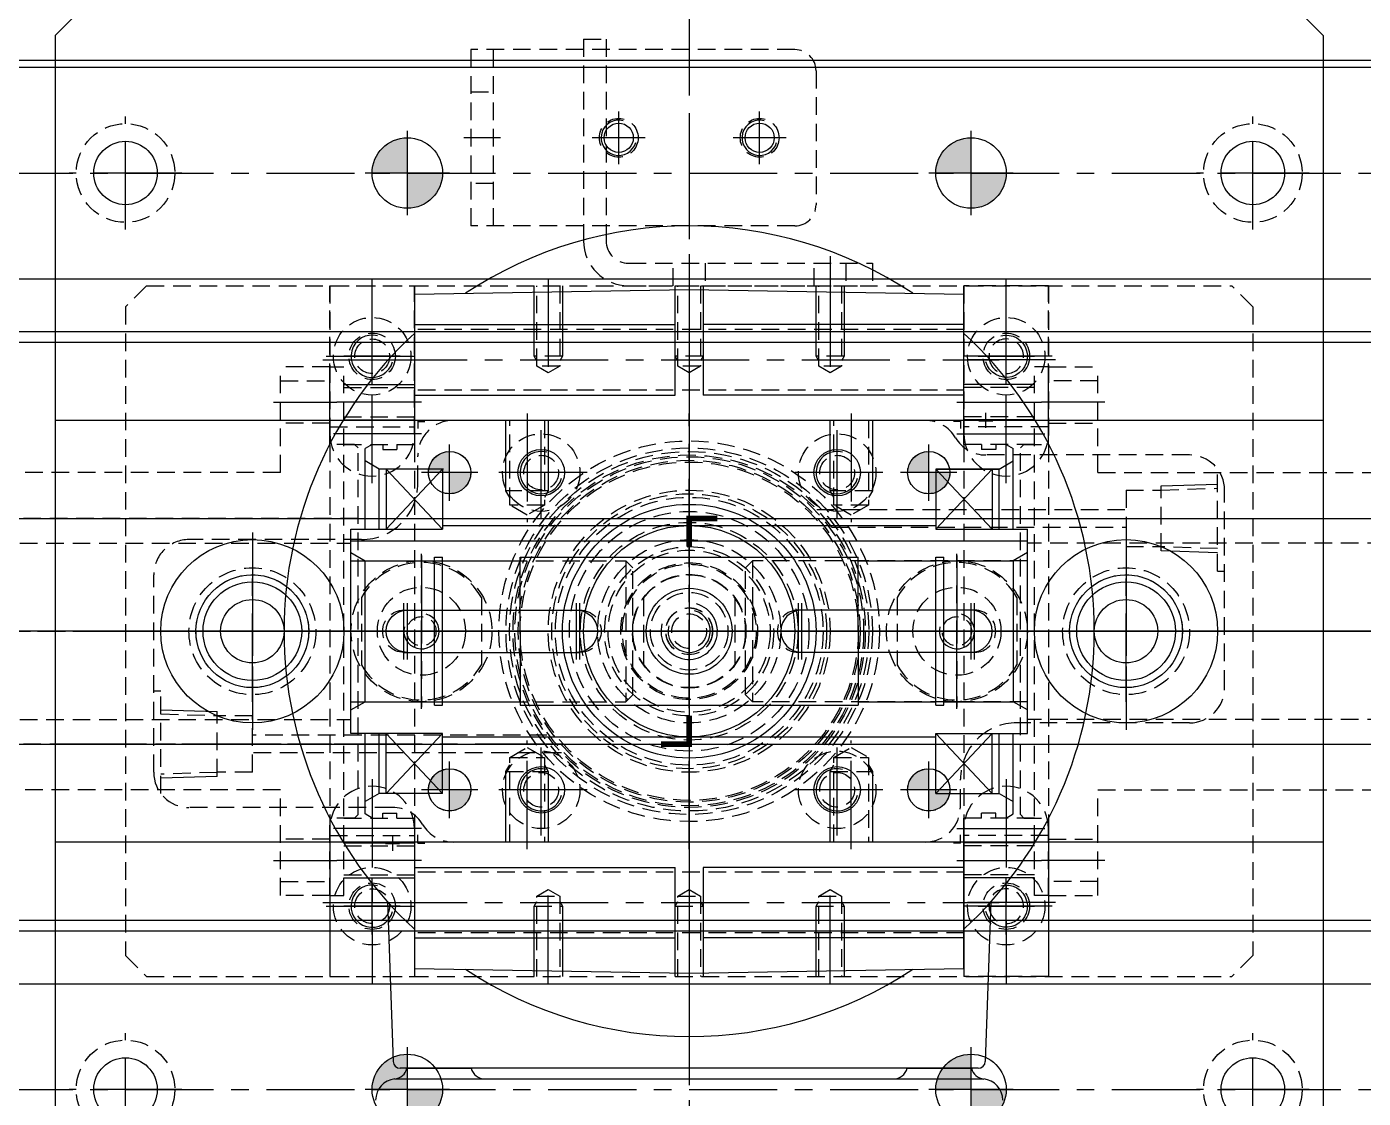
# Model space of a CAD drawing. Header units: inches. Extents: x 0 to 23821, y 0 to 11279.
# Drawn here: x 7443.1 to 7632.8, y 4351.6 to 4503.6 of the extents above; entities that cross this region are included whole.
import ezdxf

# ---------------------------------------------------------------- set-up
doc = ezdxf.new("R2010")
doc.units = ezdxf.units.IN
doc.header["$LTSCALE"] = 10
doc.header["$MEASUREMENT"] = 0
for name, pattern in [('CENTER', [2, 1.25, -0.25, 0.25, -0.25]), ('HIDDEN', [0.375, 0.25, -0.125]), ('PHANTOM', [2.5, 1.25, -0.25, 0.25, -0.25, 0.25, -0.25])]:
    doc.linetypes.add(name, pattern=pattern)
for name, color, linetype in [('11', 1, 'CENTER'), ('22', 2, 'HIDDEN'), ('44', 4, 'Continuous'), ('55', 5, 'Continuous'), ('77', 40, 'HIDDEN'), ('B', 123, 'Continuous'), ('G', 231, 'Continuous'), ('T', 3, 'Continuous')]:
    doc.layers.add(name, color=color, linetype=linetype)
doc.layers.add('33', color=3, linetype='PHANTOM', lineweight=9)

# ---------------------------------------------------------------- blocks, each defined once
blk = doc.blocks.new('A$C36ac1f08')
for p, q in [((-6520, -57), (-280, -57)), ((-6520, -142), (-280, -142))]:
    blk.add_line(p, q)
at = {"layer": '11'}
for p, q in [((-6520, -34.5), (-280, -34.5)), ((-279.95, -99.5), (-6520, -99.5)), ((-6520, -164.5), (-280, -164.5))]:
    blk.add_line(p, q, dxfattribs=at)
at = {"layer": 'B'}
for p, q in [((-6520, -19.5), (-280, -19.5)), ((-6520, -49.5), (-280, -49.5)), ((-6520, -149.5), (-280, -149.5))]:
    blk.add_line(p, q, dxfattribs=at)
at = {"layer": 'G'}
blk.add_line((-6520, -18.5), (-280, -18.5), dxfattribs=at)
blk = doc.blocks.new('A$C2a163efe')
for radius in [25.5, 15.44, 13, 12, 8.06]:
    blk.add_circle((0, 0), radius)
at = {"layer": '11'}
for p, q in [((0, -26.5), (0, 26.5)), ((-26.5, 0), (26.5, 0))]:
    blk.add_line(p, q, dxfattribs=at)
at = {"layer": '22'}
for radius in [24, 9.7]:
    blk.add_circle((0, 0), radius, dxfattribs=at)
blk = doc.blocks.new('A$Cad4da726')
for radius in [8, 2.46]:
    blk.add_circle((0, 0), radius)
at = {"layer": '11'}
for p, q in [((0, -9), (0, 9)), ((-9, 0), (9, 0))]:
    blk.add_line(p, q, dxfattribs=at)
at = {"layer": 'T'}
blk.add_arc((0, 0), 3, 255, 165, dxfattribs=at)
blk = doc.blocks.new('A$C2d2c6173')
for p, q in [((-4.66, 6.5), (4.66, 6.5)), ((-4.66, -6.5), (4.66, -6.5))]:
    blk.add_line(p, q)
for radius in [8, 3.32]:
    blk.add_circle((0, 0), radius)
at = {"layer": '11'}
for p, q in [((0, -9), (0, 9)), ((-9, 0), (9, 0))]:
    blk.add_line(p, q, dxfattribs=at)
at = {"layer": 'T'}
blk.add_arc((0, 0), 4, 255, 165, dxfattribs=at)
at = {"layer": '22'}
blk.add_blockref('A$Cad4da726', (0, 0), dxfattribs=at)
blk = doc.blocks.new('A$C0833b4e3')
for radius in [24.75, 19, 11.5, 9.5, 5.5, 3.3]:
    blk.add_circle((0, 0), radius)
at = {"layer": '11'}
for p, q in [((0, -25.75), (0, 25.75)), ((-25.75, 0), (25.75, 0))]:
    blk.add_line(p, q, dxfattribs=at)
at = {"layer": '22'}
for radius in [20, 8]:
    blk.add_circle((0, 0), radius, dxfattribs=at)
blk = doc.blocks.new('A$Ce8febd5c')
for radius in [26, 19.5, 12]:
    blk.add_circle((0, 0), radius)
at = {"layer": '11'}
for p, q in [((0, -27), (0, 27)), ((-27, 0), (27, 0))]:
    blk.add_line(p, q, dxfattribs=at)
at = {"layer": '22'}
for radius in [24.25, 17]:
    blk.add_circle((0, 0), radius, dxfattribs=at)
blk = doc.blocks.new('A$C2449ebc8')
for p, q in [((-4.78, 8.5), (4.78, 8.5)), ((-4.78, -8.5), (4.78, -8.5))]:
    blk.add_line(p, q)
for radius in [6.25, 2.07]:
    blk.add_circle((0, 0), radius)
for start, end in [(119.3321, 240.6679), (299.3321, 60.6679)]:
    blk.add_arc((0, 0), 9.75, start, end)
at = {"layer": '11'}
for p, q in [((0, -10.75), (0, 10.75)), ((-10.75, 0), (10.75, 0))]:
    blk.add_line(p, q, dxfattribs=at)
at = {"layer": 'T'}
blk.add_arc((0, 0), 2.5, 255, 165, dxfattribs=at)
blk = doc.blocks.new('A$Cfb507aad')
h = blk.add_hatch(color=256)
h.dxf.hatch_style = 1
h.paths.add_polyline_path([(-34, 22.5), (-34, 25.5, 0.414214), (-37, 22.5)])
h.paths.add_polyline_path([(-34, 19.5, 0.414214), (-31, 22.5), (-34, 22.5)])
h = blk.add_hatch(color=256)
h.dxf.hatch_style = 1
h.paths.add_polyline_path([(34, 22.5), (34, 25.5, 0.414214), (31, 22.5)])
h.paths.add_polyline_path([(34, 19.5, 0.414214), (37, 22.5), (34, 22.5)])
h = blk.add_hatch(color=256)
h.dxf.hatch_style = 1
h.paths.add_polyline_path([(-34, -22.5), (-34, -19.5, 0.414214), (-37, -22.5)])
h.paths.add_polyline_path([(-34, -25.5, 0.414214), (-31, -22.5), (-34, -22.5)])
h = blk.add_hatch(color=256)
h.dxf.hatch_style = 1
h.paths.add_polyline_path([(34, -22.5), (34, -19.5, 0.414214), (31, -22.5)])
h.paths.add_polyline_path([(34, -25.5, 0.414214), (37, -22.5), (34, -22.5)])
for p, q in [((-33.5, 29.9), (33.5, 29.9)), ((-38.5, 24.9), (-38.5, 21)), ((42.1, 25), (71, 25)), ((76, 20), (76, -8)), ((-71, 13), (-46.5, 13)), ((-76, 8), (-76, -20)), ((46.5, -13), (71, -13)), ((38.5, -21), (38.5, -24.9)), ((-71, -25), (-42.1, -25)), ((-33.5, -29.9), (33.5, -29.9))]:
    blk.add_line(p, q)
for centre, radius in [((-34, 22.5), 3), ((0, 0), 26), ((0, 0), 25), ((-21, 22.5), 2.46), ((21, 22.5), 2.46), ((34, 22.5), 3), ((-62, 0), 9), ((62, 0), 9), ((-34, -22.5), 3), ((-21, -22.5), 2.46), ((21, -22.5), 2.46), ((34, -22.5), 3)]:
    blk.add_circle(centre, radius)
for centre, radius, start, end in [((-33.5, 24.9), 5, 90, 180), ((33.5, 24.9), 5, 30.6638, 90), ((42.1, 30), 5, 210.6638, 270), ((71, 20), 5, 0, 90), ((-46.5, 21), 8, 270, 0), ((-71, 8), 5, 90, 180), ((71, -8), 5, 270, 0), ((46.5, -21), 8, 90, 180), ((-71, -20), 5, 180, 270), ((-42.1, -30), 5, 30.6638, 90), ((33.5, -24.9), 5, 270, 0), ((-33.5, -24.9), 5, 210.6638, 270)]:
    blk.add_arc(centre, radius, start, end)
at = {"layer": '11'}
for p, q in [((0, 30.9), (0, -30.9)), ((42.1, 29.16), (42.1, 31.16)), ((-38.5, 30.06), (-38.5, 29.06)), ((-38.5, 30.06), (-37.5, 30.06)), ((38.5, 30.06), (37.5, 30.06)), ((38.5, 30.06), (38.5, 29.06)), ((41.1, 30.16), (43.1, 30.16)), ((-34, 26.5), (-34, 18.5)), ((-21, 26.5), (-21, 18.5)), ((21, 26.5), (21, 18.5)), ((34, 26.5), (34, 18.5)), ((-38, 22.5), (-30, 22.5)), ((-25, 22.5), (-17, 22.5)), ((17, 22.5), (25, 22.5)), ((30, 22.5), (38, 22.5)), ((-62, 10), (-62, -10)), ((-38, 11), (-38, -11)), ((38, 11), (38, -11)), ((62, 10), (62, -10)), ((-77, 0), (77, 0)), ((-34, -18.5), (-34, -26.5)), ((-21, -18.5), (-21, -26.5)), ((21, -18.5), (21, -26.5)), ((34, -18.5), (34, -26.5)), ((-38, -22.5), (-30, -22.5)), ((-25, -22.5), (-17, -22.5)), ((17, -22.5), (25, -22.5)), ((30, -22.5), (38, -22.5)), ((-41.1, -29.84), (-43.1, -29.84)), ((-42.1, -28.84), (-42.1, -30.84)), ((-38.5, -29.74), (-38.5, -28.74)), ((-38.5, -29.74), (-37.5, -29.74)), ((38.5, -29.74), (37.5, -29.74)), ((38.5, -29.74), (38.5, -28.74))]:
    blk.add_line(p, q, dxfattribs=at)
at = {"layer": '22'}
for centre in [(-38, 0), (38, 0)]:
    blk.add_circle(centre, 10, dxfattribs=at)
at = {"layer": 'T'}
for centre in [(-21, 22.5), (21, 22.5), (-21, -22.5), (21, -22.5)]:
    blk.add_arc(centre, 3, 255, 165, dxfattribs=at)
blk = doc.blocks.new('A$C3dd3d86d')
for p, q in [((-33.5, 29.9), (33.5, 29.9)), ((-38.5, 24.9), (-38.5, 21)), ((42.1, 25), (71, 25)), ((76, 20), (76, -8)), ((-71, 13), (-46.5, 13)), ((-76, 8), (-76, -20)), ((46.5, -13), (71, -13)), ((38.5, -21), (38.5, -24.9)), ((-71, -25), (-42.1, -25)), ((-33.5, -29.9), (33.5, -29.9))]:
    blk.add_line(p, q)
for centre, radius in [((0, 0), 26), ((0, 0), 25), ((-38, 0), 10), ((38, 0), 10), ((-62, 0), 9), ((62, 0), 9)]:
    blk.add_circle(centre, radius)
for centre, radius, start, end in [((-33.5, 24.9), 5, 90, 180), ((33.5, 24.9), 5, 30.6638, 90), ((42.1, 30), 5, 210.6638, 270), ((71, 20), 5, 0, 90), ((-46.5, 21), 8, 270, 0), ((-71, 8), 5, 90, 180), ((71, -8), 5, 270, 0), ((46.5, -21), 8, 90, 180), ((-71, -20), 5, 180, 270), ((-42.1, -30), 5, 30.6638, 90), ((33.5, -24.9), 5, 270, 0), ((-33.5, -24.9), 5, 210.6638, 270)]:
    blk.add_arc(centre, radius, start, end)
at = {"layer": '11'}
for p, q in [((-23, 30.9), (-23, 15.48)), ((0, 30.9), (0, -30.9)), ((23, 30.9), (23, 15.48)), ((42.1, 29), (42.1, 31)), ((-38.5, 29.9), (-38.5, 28.9)), ((-38.5, 29.9), (-37.5, 29.9)), ((38.5, 29.9), (37.5, 29.9)), ((38.5, 29.9), (38.5, 28.9)), ((41.1, 30), (43.1, 30)), ((17.89, 16), (88.71, 16)), ((-62, 10), (-62, -10)), ((-38, 11), (-38, -11)), ((38, 11), (38, -11)), ((62, 10), (62, -10)), ((-77, 0), (77, 0)), ((-17.89, -16), (-90.19, -16)), ((-23, -30.9), (-23, -15.48)), ((23, -30.9), (23, -15.48)), ((-41.1, -30), (-43.1, -30)), ((-42.1, -29), (-42.1, -31)), ((-38.5, -29.9), (-38.5, -28.9)), ((-38.5, -29.9), (-37.5, -29.9)), ((38.5, -29.9), (37.5, -29.9)), ((38.5, -29.9), (38.5, -28.9))]:
    blk.add_line(p, q, dxfattribs=at)
at = {"layer": '22'}
for p, q in [((-25.46, 17.9), (-25.46, 29.9)), ((-20.54, 29.9), (-20.54, 17.9)), ((20.54, 17.9), (20.54, 29.9)), ((25.46, 29.9), (25.46, 17.9)), ((75, 23), (75, 8.5)), ((-20, 19.9), (-26, 19.9)), ((26, 19.9), (20, 19.9)), ((62, 20), (62, 12)), ((62, 20), (67, 20)), ((67, 20.61), (67, 11.39)), ((67, 20.03), (75, 20.28)), ((-23, 16.48), (-25.46, 17.9)), ((-20.54, 17.9), (-25.46, 17.9)), ((-20.54, 17.9), (-23, 16.48)), ((18.1, 17.25), (62, 17.25)), ((23, 16.48), (20.54, 17.9)), ((25.46, 17.9), (20.54, 17.9)), ((25.46, 17.9), (23, 16.48)), ((20.19, 14.75), (62, 14.75)), ((62, 12), (67, 12)), ((75, 11.72), (67, 11.97)), ((75, 8.5), (76, 8.5)), ((-75, -8.5), (-76, -8.5)), ((-75, -8.5), (-75, -23)), ((-75, -11.72), (-67, -11.97)), ((-67, -11.39), (-67, -20.61)), ((-62, -12), (-67, -12)), ((-62, -20), (-62, -12)), ((-20.19, -14.75), (-62, -14.75)), ((-25.46, -17.9), (-23, -16.48)), ((-23, -16.48), (-20.54, -17.9)), ((20.54, -17.9), (23, -16.48)), ((23, -16.48), (25.46, -17.9)), ((-18.1, -17.25), (-62, -17.25)), ((-25.46, -29.9), (-25.46, -17.9)), ((-25.46, -17.9), (-20.54, -17.9)), ((-20.54, -17.9), (-20.54, -29.9)), ((20.54, -29.9), (20.54, -17.9)), ((20.54, -17.9), (25.46, -17.9)), ((25.46, -17.9), (25.46, -29.9)), ((-67, -20.03), (-75, -20.28)), ((-62, -20), (-67, -20)), ((-26, -19.9), (-20, -19.9)), ((20, -19.9), (26, -19.9))]:
    blk.add_line(p, q, dxfattribs=at)
blk.add_circle((0, 0), 27, dxfattribs=at)
at = {"layer": '33', "const_width": 0.8}
for points in [[(0, 12), (0, 16), (4, 16)], [(-4, -16), (0, -16), (0, -12)]]:
    blk.add_lwpolyline(points, dxfattribs=at)
at = {"layer": 'T'}
for p, q in [((-26, 19.9), (-26, 29.9)), ((-20, 29.9), (-20, 19.9)), ((20, 19.9), (20, 29.9)), ((26, 29.9), (26, 19.9)), ((-25.46, 18.96), (-26, 19.9)), ((-20, 19.9), (-20.54, 18.96)), ((20.54, 18.96), (20, 19.9)), ((26, 19.9), (25.46, 18.96)), ((67, 20.61), (75, 20.86)), ((75, 11.14), (67, 11.39)), ((-75, -11.14), (-67, -11.39)), ((-26, -19.9), (-25.46, -18.96)), ((-20.54, -18.96), (-20, -19.9)), ((20, -19.9), (20.54, -18.96)), ((25.46, -18.96), (26, -19.9)), ((-67, -20.61), (-75, -20.86)), ((-26, -29.9), (-26, -19.9)), ((-20, -19.9), (-20, -29.9)), ((20, -29.9), (20, -19.9)), ((26, -19.9), (26, -29.9))]:
    blk.add_line(p, q, dxfattribs=at)
blk = doc.blocks.new('A$Caa0aad49')
at = {"rotation": 270}
blk.add_blockref('A$C3dd3d86d', (0, 0), dxfattribs=at)
for name, p in [('A$C2449ebc8', (0, 38)), ('A$C2a163efe', (0, 0)), ('A$C2d2c6173', (0, 0)), ('A$C2449ebc8', (0, -38))]:
    blk.add_blockref(name, p)
at = {"layer": '22'}
blk.add_blockref('A$C0833b4e3', (0, 0), dxfattribs=at)
at = {"layer": '77', "rotation": 270}
blk.add_blockref('A$Cfb507aad', (0, 0), dxfattribs=at)
at = {"layer": '77'}
blk.add_blockref('A$Ce8febd5c', (0, 0), dxfattribs=at)
blk = doc.blocks.new('A$C01905758')
for p, q in [((161, 41), (-161, 41)), ((134, 16), (-134, 16)), ((134, -16), (-134, -16)), ((161, -41), (-161, -41))]:
    blk.add_line(p, q)
for centre, radius in [((0, 0), 15), ((-62, 0), 7), ((0, 0), 6.1), ((62, 0), 7), ((-62, 0), 4.5), ((62, 0), 4.5)]:
    blk.add_circle(centre, radius)
at = {"layer": '11'}
for p, q in [((0, -46), (0, 46)), ((-62, -9), (-62, 9)), ((62, -9), (62, 9)), ((166, 0), (-166, 0))]:
    blk.add_line(p, q, dxfattribs=at)
at = {"layer": '22'}
for centre in [(-62, 0), (62, 0)]:
    blk.add_circle(centre, 8, dxfattribs=at)
blk = doc.blocks.new('A$Ce3385b7c')
blk.add_blockref('A$C01905758', (172.2, -40))
blk = doc.blocks.new('A$Cc94e9993')
h = blk.add_hatch(color=256)
h.dxf.hatch_style = 1
h.paths.add_polyline_path([(-40, 70, 0.414214), (-45, 65), (-40, 65)])
h.paths.add_polyline_path([(-35, 65), (-40, 65), (-40, 60, 0.414214)])
h = blk.add_hatch(color=256)
h.dxf.hatch_style = 1
h.paths.add_polyline_path([(40, 70, 0.414214), (35, 65), (40, 65)])
h.paths.add_polyline_path([(45, 65), (40, 65), (40, 60, 0.414214)])
h = blk.add_hatch(color=256)
h.dxf.hatch_style = 1
h.paths.add_polyline_path([(-34, 22.5), (-34, 25.5, 0.414214), (-37, 22.5)])
h.paths.add_polyline_path([(-34, 19.5, 0.414214), (-31, 22.5), (-34, 22.5)])
h = blk.add_hatch(color=256)
h.dxf.hatch_style = 1
h.paths.add_polyline_path([(34, 22.5), (34, 25.5, 0.414214), (31, 22.5)])
h.paths.add_polyline_path([(34, 19.5, 0.414214), (37, 22.5), (34, 22.5)])
h = blk.add_hatch(color=256)
h.dxf.hatch_style = 1
h.paths.add_polyline_path([(-34, -22.5), (-34, -19.5, 0.414214), (-37, -22.5)])
h.paths.add_polyline_path([(-34, -25.5, 0.414214), (-31, -22.5), (-34, -22.5)])
h = blk.add_hatch(color=256)
h.dxf.hatch_style = 1
h.paths.add_polyline_path([(34, -22.5), (34, -19.5, 0.414214), (31, -22.5)])
h.paths.add_polyline_path([(34, -25.5, 0.414214), (37, -22.5), (34, -22.5)])
h = blk.add_hatch(color=256)
h.dxf.hatch_style = 1
h.paths.add_polyline_path([(-40, -60, 0.414214), (-45, -65), (-40, -65)])
h.paths.add_polyline_path([(-35, -65), (-40, -65), (-40, -70, 0.414214)])
h = blk.add_hatch(color=256)
h.dxf.hatch_style = 1
h.paths.add_polyline_path([(40, -60, 0.414214), (35, -65), (40, -65)])
h.paths.add_polyline_path([(45, -65), (40, -65), (40, -70, 0.414214)])
for p, q in [((-90, -84.5), (-90, 84.5)), ((90, -84.5), (90, 84.5)), ((-90, 29.9), (90, 29.9)), ((-90, -29.9), (90, -29.9)), ((-90, -84.5), (-87, -87.5)), ((87, -87.5), (90, -84.5))]:
    blk.add_line(p, q)
for centre, radius in [((-80, 65), 4.5), ((-40, 65), 5), ((40, 65), 5), ((80, 65), 4.5), ((-34, 22.5), 3), ((-21, 22.5), 3.3), ((21, 22.5), 3.3), ((34, 22.5), 3), ((0, 0), 18), ((-62, 0), 13), ((62, 0), 13), ((-34, -22.5), 3), ((-21, -22.5), 3.3), ((21, -22.5), 3.3), ((34, -22.5), 3), ((-80, -65), 4.5), ((-40, -65), 5), ((40, -65), 5), ((80, -65), 4.5), ((-10, -70), 2.07), ((10, -70), 2.07)]:
    blk.add_circle(centre, radius)
at = {"layer": '11'}
for p, q in [((0, -88.5), (0, 88.5)), ((-80, 73), (-80, 57)), ((80, 73), (80, 57)), ((-40, 71), (-40, 59)), ((40, 71), (40, 59)), ((-88, 65), (-72, 65)), ((-46, 65), (-34, 65)), ((34, 65), (46, 65)), ((72, 65), (88, 65)), ((-21, 29), (-21, 16)), ((21, 29), (21, 16)), ((-34, 26.5), (-34, 18.5)), ((34, 26.5), (34, 18.5)), ((-38, 22.5), (-30, 22.5)), ((-27.5, 22.5), (-14.5, 22.5)), ((14.5, 22.5), (27.5, 22.5)), ((30, 22.5), (38, 22.5)), ((-62, -14), (-62, 14)), ((62, -14), (62, 14)), ((-91, 0), (91, 0)), ((-21, -16), (-21, -29)), ((21, -16), (21, -29)), ((-34, -18.5), (-34, -26.5)), ((34, -18.5), (34, -26.5)), ((-38, -22.5), (-30, -22.5)), ((-27.5, -22.5), (-14.5, -22.5)), ((14.5, -22.5), (27.5, -22.5)), ((30, -22.5), (38, -22.5)), ((-80, -57), (-80, -73)), ((80, -57), (80, -73)), ((-40, -59), (-40, -71)), ((40, -59), (40, -71)), ((-88, -65), (-72, -65)), ((-46, -65), (-34, -65)), ((34, -65), (46, -65)), ((72, -65), (88, -65)), ((-10, -66.5), (-10, -73.5)), ((10, -66.5), (10, -73.5)), ((-13.5, -70), (-6.5, -70)), ((6.5, -70), (13.5, -70))]:
    blk.add_line(p, q, dxfattribs=at)
at = {"layer": '22'}
for centre, radius in [((-80, 65), 7), ((80, 65), 7), ((-21, 22.5), 5.5), ((21, 22.5), 5.5), ((-21, -22.5), 5.5), ((21, -22.5), 5.5), ((-80, -65), 7), ((80, -65), 7)]:
    blk.add_circle(centre, radius, dxfattribs=at)
at = {"layer": 'T'}
for centre in [(-10, -70), (10, -70)]:
    blk.add_arc(centre, 2.5, 255, 165, dxfattribs=at)
blk = doc.blocks.new('A$C523db8ad')
for p, q in [((-5, 12.5), (41, 12.5)), ((41, -12.5), (41, 12.5)), ((-8, -9.5), (-8, 9.5)), ((-5, -12.5), (41, -12.5))]:
    blk.add_line(p, q)
for centre in [(0, 0), (20, 0)]:
    blk.add_circle(centre, 2.75)
for centre, start, end in [((-5, 9.5), 90, 180), ((-5, -9.5), 180, 270)]:
    blk.add_arc(centre, 3, start, end)
at = {"layer": '11'}
for p, q in [((0, 3.75), (0, -3.75)), ((20, 3.75), (20, -3.75)), ((-3.75, 0), (3.75, 0)), ((16.25, 0), (23.75, 0)), ((36.8, 0), (42, 0))]:
    blk.add_line(p, q, dxfattribs=at)
at = {"layer": '22'}
for p, q in [((37.8, -12.5), (37.8, 12.5)), ((37.8, 6.5), (41, 6.5)), ((41, -6.5), (37.8, -6.5))]:
    blk.add_line(p, q, dxfattribs=at)
blk = doc.blocks.new('A$Cfb394132')
blk.add_blockref('A$Cc94e9993', (0, 0))
at = {"layer": '22'}
blk.add_blockref('A$C523db8ad', (-10, -70), dxfattribs=at)
blk = doc.blocks.new('A$Cc0d0a202')
for p, q in [((-18, 46), (-15, 49)), ((139, 49), (-15, 49)), ((142, 46), (139, 49)), ((-18, -46), (-18, 46)), ((142, -46), (142, 46)), ((-18, -46), (-15, -49)), ((139, -49), (142, -46)), ((139, -49), (-15, -49))]:
    blk.add_line(p, q)
for centre, radius in [((17, 39), 5.5), ((107, 39), 5.5), ((17, 39), 3.3), ((107, 39), 3.3), ((0, 0), 9), ((124, 0), 9), ((17, -39), 5.5), ((107, -39), 5.5), ((17, -39), 3.3), ((107, -39), 3.3)]:
    blk.add_circle(centre, radius)
at = {"layer": '11'}
for p, q in [((17, 21), (17, 50)), ((42, 50), (42, 35.66)), ((62, -50), (62, 50)), ((82, 50), (82, 35.66)), ((107, 21), (107, 50)), ((10.5, 39), (23.5, 39)), ((113.5, 39), (100.5, 39)), ((24, 28), (10, 28)), ((100, 28), (114, 28)), ((0, -10), (0, 10)), ((124, -10), (124, 10)), ((143, 0), (-19, 0)), ((17, -21), (17, -50)), ((107, -21), (107, -50)), ((24, -28), (10, -28)), ((100, -28), (114, -28)), ((42, -50), (42, -35.66)), ((82, -50), (82, -35.66)), ((10.5, -39), (23.5, -39)), ((113.5, -39), (100.5, -39))]:
    blk.add_line(p, q, dxfattribs=at)
at = {"layer": '22'}
for p, q in [((11, 28), (11, 49)), ((23, 28), (23, 49)), ((40.38, 37.6), (40.38, 49)), ((43.62, 49), (43.62, 37.6)), ((60.38, 37.6), (60.38, 49)), ((63.62, 49), (63.62, 37.6)), ((80.38, 37.6), (80.38, 49)), ((83.62, 49), (83.62, 37.6)), ((101, 28), (101, 49)), ((113, 28), (113, 49)), ((44, 39), (40, 39)), ((64, 39), (60, 39)), ((84, 39), (80, 39)), ((42, 36.66), (40.38, 37.6)), ((43.62, 37.6), (40.38, 37.6)), ((43.62, 37.6), (42, 36.66)), ((62, 36.66), (60.38, 37.6)), ((63.62, 37.6), (60.38, 37.6)), ((63.62, 37.6), (62, 36.66)), ((82, 36.66), (80.38, 37.6)), ((83.62, 37.6), (80.38, 37.6)), ((83.62, 37.6), (82, 36.66)), ((11, -28), (11, -49)), ((23, -28), (23, -49)), ((101, -28), (101, -49)), ((113, -28), (113, -49)), ((40.38, -37.6), (42, -36.66)), ((40.38, -49), (40.38, -37.6)), ((40.38, -37.6), (43.62, -37.6)), ((42, -36.66), (43.62, -37.6)), ((43.62, -37.6), (43.62, -49)), ((60.38, -37.6), (62, -36.66)), ((60.38, -49), (60.38, -37.6)), ((60.38, -37.6), (63.62, -37.6)), ((62, -36.66), (63.62, -37.6)), ((63.62, -37.6), (63.62, -49)), ((80.38, -37.6), (82, -36.66)), ((80.38, -49), (80.38, -37.6)), ((80.38, -37.6), (83.62, -37.6)), ((82, -36.66), (83.62, -37.6)), ((83.62, -37.6), (83.62, -49)), ((40, -39), (44, -39)), ((60, -39), (64, -39)), ((80, -39), (84, -39))]:
    blk.add_line(p, q, dxfattribs=at)
for centre, start, end in [((17, 28), 180, 0), ((107, 28), 180, 0), ((17, -28), 0, 180), ((107, -28), 0, 180)]:
    blk.add_arc(centre, 6, start, end, dxfattribs=at)
at = {"layer": '44'}
for centre in [(0, 0), (124, 0)]:
    blk.add_circle(centre, 8, dxfattribs=at)
at = {"layer": 'T'}
for p, q in [((40, 39), (40, 49)), ((44, 49), (44, 39)), ((60, 39), (60, 49)), ((64, 49), (64, 39)), ((80, 39), (80, 49)), ((84, 49), (84, 39)), ((40.38, 38.34), (40, 39)), ((44, 39), (43.62, 38.34)), ((60.38, 38.34), (60, 39)), ((64, 39), (63.62, 38.34)), ((80.38, 38.34), (80, 39)), ((84, 39), (83.62, 38.34)), ((40, -39), (40.38, -38.34)), ((40, -49), (40, -39)), ((43.62, -38.34), (44, -39)), ((44, -39), (44, -49)), ((60, -39), (60.38, -38.34)), ((60, -49), (60, -39)), ((63.62, -38.34), (64, -39)), ((64, -39), (64, -49)), ((80, -39), (80.38, -38.34)), ((80, -49), (80, -39)), ((83.62, -38.34), (84, -39)), ((84, -39), (84, -49))]:
    blk.add_line(p, q, dxfattribs=at)
blk = doc.blocks.new('A$C253c8913')
for p, q in [((-6, -3.2), (-6, 0)), ((28.6, 0), (-6, 0)), ((28.6, -3.2), (-6, -3.2)), ((31.8, -35), (31.8, -6.4)), ((35, -35), (35, -6.4)), ((35, -35), (31.8, -35))]:
    blk.add_line(p, q)
for radius in [6.4, 3.2]:
    blk.add_arc((28.6, -6.4), radius, 0, 90)
at = {"layer": '11'}
for p, q in [((0, -4.2), (0, 1)), ((20, -4.2), (20, 1))]:
    blk.add_line(p, q, dxfattribs=at)
at = {"layer": '22'}
for p, q in [((-2.25, -3.2), (-2.25, 0)), ((2.25, 0), (2.25, -3.2)), ((17.75, -3.2), (17.75, 0)), ((22.25, 0), (22.25, -3.2))]:
    blk.add_line(p, q, dxfattribs=at)
blk = doc.blocks.new('A$C284f0c87')
for p, q in [((-12, 0), (12, 0)), ((-12, -6), (12, -6))]:
    blk.add_line(p, q)
for centre, start, end in [((-12, -3), 90, 270), ((12, -3), 270, 90)]:
    blk.add_arc(centre, 3, start, end)
at = {"layer": '11'}
for p, q in [((-12, 1), (-12, -7)), ((12, 1), (12, -7)), ((-16, -3), (16, -3))]:
    blk.add_line(p, q, dxfattribs=at)
blk = doc.blocks.new('A$Ccc1bbfdf')
for p, q in [((33.5, 15), (33.5, 0)), ((40.5, 15), (33.5, 15)), ((40.5, 15), (40.5, 4)), ((33.5, 13), (40.5, 13)), ((40.5, 7), (33.5, 7)), ((44, 4), (40.5, 4)), ((44, 4), (44.5, 3.5)), ((44.5, 3.5), (44.5, -48.5)), ((-39.5, 0), (-39.5, -45)), ((33.5, 0), (-39.5, 0)), ((-36.7, -3), (-36.7, -42)), ((-35, -3), (-36.7, -3)), ((-35, -3), (-35, -42)), ((-36.7, -4), (-39.5, -4)), ((-26, -4), (-35, -4)), ((-26, -4), (-26, -41)), ((44.5, -6.5), (-26, -6.5)), ((44.5, -38.5), (-26, -38.5)), ((-36.7, -41), (-39.5, -41)), ((-26, -41), (-35, -41)), ((-35, -42), (-36.7, -42)), ((33.5, -45), (-39.5, -45)), ((33.5, -45), (33.5, -60)), ((44, -49), (40.5, -49)), ((40.5, -49), (40.5, -60)), ((44, -49), (44.5, -48.5)), ((40.5, -52), (33.5, -52)), ((33.5, -58), (40.5, -58)), ((40.5, -60), (33.5, -60))]:
    blk.add_line(p, q)
at = {"layer": '11'}
for p, q in [((32.5, 10), (41.5, 10)), ((45.5, -22.5), (-38.5, -22.5)), ((32.5, -55), (41.5, -55))]:
    blk.add_line(p, q, dxfattribs=at)
blk = doc.blocks.new('A$Ce71b497e')
for p, q in [((-69.5, 12.5), (0, 12.5)), ((-69.5, 12.5), (-69.5, -12.5)), ((0, 12.5), (0, -12.5)), ((-84.5, 9.5), (-84, 10)), ((-84.5, 9.5), (-84.5, -9.5)), ((-84, 10), (-79.9, 10)), ((-84, 10), (-84, -10)), ((-79.9, 10), (-79.9, -10)), ((-79.9, 9.5), (-78.5, 9.5)), ((-78.5, 10), (-69.5, 10)), ((-78.5, 10), (-78.5, -10)), ((0, 10), (39, 10)), ((40, 9), (39, 10)), ((39, -10), (39, 10)), ((-118.5, 8), (-118, 8.5)), ((-118.5, 8), (-118.5, -8)), ((-118, 8.5), (-115.7, 8.5)), ((-118, -8.5), (-118, 8.5)), ((-115.7, 8.5), (-115.7, -8.5)), ((-115.7, 8.1), (-114.5, 8.1)), ((-114.5, 8.5), (-114.5, -8.5)), ((-114.5, 8.5), (-84.5, 8.5)), ((40, 9), (40, -9)), ((-110, 2.5), (-89, 2.5)), ((7.5, 3), (32.5, 3)), ((-110, -2.5), (-89, -2.5)), ((7.5, -3), (32.5, -3)), ((-118.5, -8), (-118, -8.5)), ((-118, -8.5), (-115.7, -8.5)), ((-115.7, -8.1), (-114.5, -8.1)), ((-114.5, -8.5), (-84.5, -8.5)), ((40, -9), (39, -10)), ((-84.5, -9.5), (-84, -10)), ((-84, -10), (-79.9, -10)), ((-79.9, -9.5), (-78.5, -9.5)), ((-78.5, -10), (-69.5, -10)), ((0, -10), (39, -10)), ((-69.5, -12.5), (0, -12.5))]:
    blk.add_line(p, q)
for centre, radius, start, end in [((-110, 0), 2.5, 90, 270), ((-89, 0), 2.5, 270, 90), ((7.5, 0), 3, 90, 270), ((32.5, 0), 3, 270, 90)]:
    blk.add_arc(centre, radius, start, end)
at = {"layer": '11'}
for p, q in [((7.5, 4), (7.5, -4)), ((32.5, 4), (32.5, -4)), ((-110, 3.5), (-110, -3.5)), ((-89, 3.5), (-89, -3.5)), ((-119.5, 0), (41, 0))]:
    blk.add_line(p, q, dxfattribs=at)
blk = doc.blocks.new('A$Cba77a560')
at = {"lineweight": -3}
for p, q in [((-39, 47.82), (0, 48.5)), ((-39, 47.82), (-39, 26.5)), ((0, 48.5), (39, 47.82)), ((39, 26.5), (39, 47.82)), ((-39, -26.5), (-39, -47.82)), ((39, -47.82), (39, -26.5)), ((-42.83, -38.37), (-42.03, -61.03)), ((42.83, -38.37), (42.03, -61.03)), ((-39, -47.82), (0, -48.5)), ((0, -48.5), (39, -47.82)), ((41.03, -62), (-41.03, -62)), ((-40.06, -62), (-30.94, -62)), ((30.93, -62), (40.05, -62)), ((-41.69, -63.5), (-37.5, -63.5)), ((-37.5, -63.5), (41.68, -63.5))]:
    blk.add_line(p, q, dxfattribs=at)
for p, q in [((-45, 26.5), (-46, 25.92)), ((-46, 14.5), (-46, 25.92)), ((-45, 26.5), (-43.5, 26.5)), ((-43.5, 26.5), (-43.5, 25.8)), ((-43.5, 25.8), (-41.5, 25.8)), ((-41.5, 26.5), (-39, 26.5)), ((-41.5, 26.5), (-41.5, 25.8)), ((41.5, 26.5), (39, 26.5)), ((41.5, 26.5), (41.5, 25.8)), ((43.5, 25.8), (41.5, 25.8)), ((45, 26.5), (43.5, 26.5)), ((43.5, 26.5), (43.5, 25.8)), ((45, 26.5), (46, 25.92)), ((46, 14.5), (46, 25.92)), ((-44, 23), (-46, 24.15)), ((-44, 14.5), (-44, 23)), ((-34.85, 23), (-44, 23)), ((-43, 23), (-43, 14.5)), ((-35, 23), (-43, 14.5)), ((-35, 14.5), (-43, 23)), ((-35, 23), (-35, 14.5)), ((35, 23), (35, 14.5)), ((44, 23), (35, 23)), ((35, 23), (44, 23)), ((35, 14.5), (43, 23)), ((35, 23), (43, 14.5)), ((43, 23), (43, 14.5)), ((44, 23), (46, 24.15)), ((44, 14.5), (44, 23)), ((-48, 14.5), (-35, 14.5)), ((-48, -14.5), (-48, 14.5)), ((-35, 15), (35, 15)), ((35, 14.5), (48, 14.5)), ((48, -14.5), (48, 14.5)), ((-48, 12.8), (48, 12.8)), ((-48, 11.15), (-46, 10)), ((-46, 10), (-36.15, 10)), ((-46, -10), (-46, 10)), ((-36.15, 10.5), (-35, 10.5)), ((-36.15, -10.5), (-36.15, 10.5)), ((-35, -10.5), (-35, 10.5)), ((-35, 10), (-24, 10)), ((-24, 0), (-24, 10.5)), ((-24, 10.5), (24, 10.5)), ((24, 0), (24, 10.5)), ((24, 10), (35, 10)), ((35, 10.5), (36.15, 10.5)), ((35, -10.5), (35, 10.5)), ((36.15, -10.5), (36.15, 10.5)), ((36.15, 10), (46, 10)), ((48, 11.15), (46, 10)), ((46, 10), (46, -10)), ((-24, 0), (-24, -10.5)), ((24, 0), (24, -10.5)), ((-48, -11.15), (-46, -10)), ((-46, -10), (-36.15, -10)), ((-36.15, -10.5), (-35, -10.5)), ((-35, -10), (-24, -10)), ((-24, -10.5), (24, -10.5)), ((24, -10), (35, -10)), ((35, -10.5), (36.15, -10.5)), ((36.15, -10), (46, -10)), ((48, -11.15), (46, -10)), ((-35, -14.5), (-48, -14.5)), ((-46, -25.92), (-46, -14.5)), ((-44, -23), (-44, -14.5)), ((-43, -23), (-43, -14.5)), ((-35, -23), (-43, -14.5)), ((-35, -14.5), (-43, -23)), ((-35, -23), (-35, -14.5)), ((-35, -15), (35, -15)), ((35, -14.5), (48, -14.5)), ((35, -23), (35, -14.5)), ((35, -14.5), (43, -23)), ((35, -23), (43, -14.5)), ((43, -23), (43, -14.5)), ((44, -23), (44, -14.5)), ((46, -25.92), (46, -14.5)), ((-44, -23), (-46, -24.15)), ((-35, -23), (-44, -23)), ((35, -23), (44, -23)), ((44, -23), (46, -24.15)), ((-45, -26.5), (-46, -25.92)), ((-45, -26.5), (-43.5, -26.5)), ((-43.5, -26.5), (-43.5, -25.8)), ((-43.5, -25.8), (-41.5, -25.8)), ((-41.5, -26.5), (-41.5, -25.8)), ((-41.5, -26.5), (-39, -26.5)), ((41.5, -26.5), (39, -26.5)), ((41.5, -26.5), (41.5, -25.8)), ((43.5, -25.8), (41.5, -25.8)), ((43.5, -26.5), (43.5, -25.8)), ((45, -26.5), (43.5, -26.5)), ((45, -26.5), (46, -25.92))]:
    blk.add_line(p, q)
for centre, radius, start, end in [((0, 0), 57.5, 56.4956, 123.5044), ((0, 0), 57.5, 132.7079, 180), ((0, 0), 57.5, 0, 47.2921), ((0, 0), 57.5, 180, 227.2921), ((0, 0), 57.5, 312.7079, 0), ((0, 0), 57.5, 236.4956, 303.5044), ((-41.03, -61), 1, 182, 270), ((-42, -61.53), 2, 275.7392, 346.2628), ((-29, -61.5), 2, 194.4775, 270), ((29, -61.5), 2, 270, 345.5225), ((42, -61.53), 2, 193.7372, 264.2608), ((41.03, -61), 1, 270, 358), ((-41.5, -66.5), 3, 95.7392, 180), ((41.5, -66.5), 3, 0, 84.2608)]:
    blk.add_arc(centre, radius, start, end, dxfattribs=at)
at = {"layer": '11', "lineweight": -3}
for p, q in [((0, 73.12), (0, -121.98)), ((-44, 38.5), (44, 38.5)), ((-71.43, 0), (71.43, 0)), ((-44, -38.5), (44, -38.5))]:
    blk.add_line(p, q, dxfattribs=at)
at = {"layer": '22', "lineweight": -3}
for p, q in [((39, 42.8), (-39, 42.8)), ((39, 34.2), (-39, 34.2)), ((39, -34.2), (-39, -34.2)), ((39, -42.8), (-39, -42.8))]:
    blk.add_line(p, q, dxfattribs=at)
at = {"layer": 'T', "lineweight": -3}
for p, q in [((-39, 43.5), (-2, 43.5)), ((-2, 33.5), (-2, 43.5)), ((2, 43.5), (2, 33.5)), ((39, 43.5), (2, 43.5)), ((-39, 33.5), (-2, 33.5)), ((39, 33.5), (2, 33.5)), ((-39, -33.5), (-2, -33.5)), ((-2, -43.5), (-2, -33.5)), ((2, -33.5), (2, -43.5)), ((39, -33.5), (2, -33.5)), ((-39, -43.5), (-2, -43.5)), ((39, -43.5), (2, -43.5))]:
    blk.add_line(p, q, dxfattribs=at)
blk = doc.blocks.new('A$C3e7d8280')
for p, q in [((12, 10.5), (0, 10.5)), ((0, -87.5), (0, 10.5)), ((12, -87.5), (12, 10.5)), ((12, -9.5), (0, -9.5)), ((12, -67.5), (0, -67.5)), ((12, -87.5), (0, -87.5))]:
    blk.add_line(p, q)
for centre in [(6, 0.5), (6, -77.5)]:
    blk.add_circle(centre, 2.46)
at = {"layer": '11'}
for p, q in [((6, 4.5), (6, -3.5)), ((13, 0), (-1, 0)), ((2, 0.5), (10, 0.5)), ((-1, -6), (11, -6)), ((13, -38.5), (-1, -38.5)), ((-1, -71), (11, -71)), ((6, -73.5), (6, -81.5)), ((13, -77), (-1, -77)), ((2, -77.5), (10, -77.5))]:
    blk.add_line(p, q, dxfattribs=at)
at = {"layer": '22'}
for p, q in [((10, -1), (10, -76)), ((12, -1), (10, -1)), ((10, -3.93), (0, -3.93)), ((10, -8.07), (0, -8.07)), ((10, -12), (0, -12)), ((10, -65), (0, -65)), ((10, -68.93), (0, -68.93)), ((10, -73.07), (0, -73.07)), ((12, -76), (10, -76))]:
    blk.add_line(p, q, dxfattribs=at)
at = {"layer": 'T'}
for p, q in [((10, -3.5), (0, -3.5)), ((10, -8.5), (0, -8.5)), ((10, -68.5), (0, -68.5)), ((10, -73.5), (0, -73.5))]:
    blk.add_line(p, q, dxfattribs=at)
for centre in [(6, 0.5), (6, -77.5)]:
    blk.add_arc(centre, 3, 255, 165, dxfattribs=at)
blk = doc.blocks.new('A$C8f3e2505')
for name, p in [('A$Cc0d0a202', (-62, 0)), ('A$C253c8913', (-20, -49))]:
    blk.add_blockref(name, p)
at = {"layer": '22', "xscale": -1}
for name, p in [('A$C3e7d8280', (-39, 38.5)), ('A$Ccc1bbfdf', (91.5, 22.5)), ('A$Ce71b497e', (48, 0))]:
    blk.add_blockref(name, p, dxfattribs=at)
at = {"layer": '22'}
for name, p in [('A$C3e7d8280', (39, 38.5)), ('A$Ccc1bbfdf', (-91.5, 22.5)), ('A$Ce71b497e', (-48, 0))]:
    blk.add_blockref(name, p, dxfattribs=at)
at = {"layer": '44'}
blk.add_blockref('A$C284f0c87', (-28, 3), dxfattribs=at)
at = {"layer": '44', "xscale": -1}
blk.add_blockref('A$C284f0c87', (28, 3), dxfattribs=at)
at = {"layer": '55', "rotation": 180}
blk.add_blockref('A$Cba77a560', (0, 0), dxfattribs=at)
blk = doc.blocks.new('A$C1d24d074')
for name, p in [('A$Cfb394132', (0, 0)), ('A$Ce3385b7c', (-172.2, 40))]:
    blk.add_blockref(name, p)
at = {"layer": '22', "rotation": 90}
blk.add_blockref('A$Caa0aad49', (0, 0), dxfattribs=at)
at = {"layer": '77'}
blk.add_blockref('A$C8f3e2505', (0, 0), dxfattribs=at)
blk = doc.blocks.new('A$Caad6c7fd')
blk.add_blockref('A$C1d24d074', (0, 0))

msp = doc.modelspace()

# ---------------------------------------------------------------- block references
msp.add_blockref('A$C36ac1f08', (8237.14339049, 4517.30962586, -227228.55083111))
at = {"rotation": 180}
msp.add_blockref('A$Caad6c7fd', (7537.14339049, 4417.80962586, -227228.55083111), dxfattribs=at)

doc.saveas('drawing.dxf')
